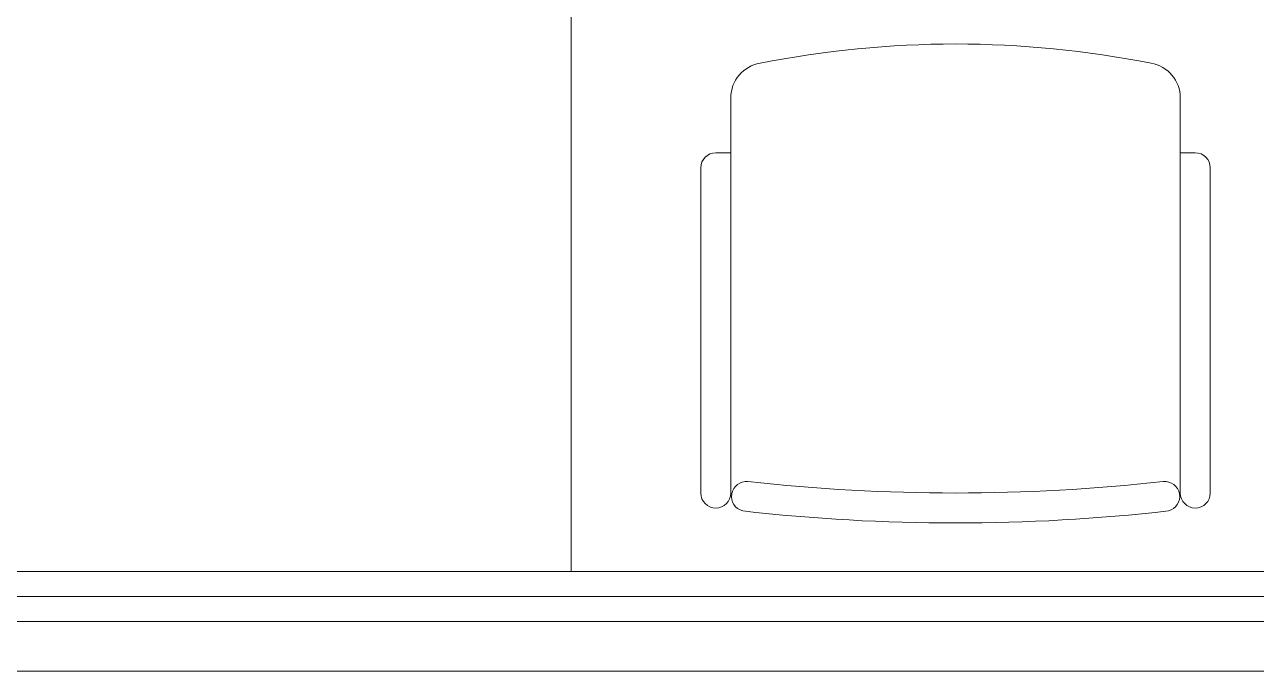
# Model space of a CAD drawing. Header units: millimetres. Extents: x 26027 to 581921, y 7230 to 233891.
# Drawn here: x 481747 to 482980, y 197240 to 197888 of the extents above; entities that cross this region are included whole.
import ezdxf

# ---------------------------------------------------------------- set-up
doc = ezdxf.new("R2010")
doc.units = ezdxf.units.MM
doc.header["$LTSCALE"] = 5
for name, color, linetype, lineweight in [('Aluminum', 7, 'Continuous', 5), ('Medical Equipment and Furniture', 163, 'Continuous', 0), ('NEW Wall', 166, 'Continuous', 5)]:
    doc.layers.add(name, color=color, linetype=linetype, lineweight=lineweight)

# ---------------------------------------------------------------- blocks, each defined once
blk = doc.blocks.new('GF21016-P')
at = {"color": 0, "extrusion": (-1.24384e-09, -1.20261e-09, -1)}
for p, q in [((0.0128, 0.0179), (0.0128, 0.4136)), ((0.4628, 0.0179), (0.4628, 0.4136)), ((-0.0022, 0.3585), (0.0128, 0.3585)), ((0.4778, 0.3585), (0.4628, 0.3585)), ((-0.0172, 0.0179), (-0.0172, 0.3435)), ((0.4928, 0.0179), (0.4928, 0.3435)), ((0.4778, 0.0029), (0.4778, 0.0029))]:
    blk.add_line(p, q, dxfattribs=at)
for centre, radius, start, end in [((-0.2378, -0.5362), 1.0036, 78.7568, 101.2432), ((-0.0478, 0.4136), 0.035, 0, 80.6557), ((-0.4278, 0.4136), 0.035, 99.3443, 180), ((0.0022, 0.3435), 0.015, 0, 90), ((-0.4778, 0.3435), 0.015, 90, 180), ((-0.0284, 0.0145), 0.015, 284.3864, 95.5209), ((-0.2378, 1.8928), 1.8749, 263.6341, 276.3659), ((-0.4471, 0.0145), 0.015, 84.4791, 255.6136), ((0.0022, 0.0179), 0.015, 270, 0), ((0.0022, 0.0179), 0.015, 180, 270), ((-0.4778, 0.0179), 0.015, 270, 0), ((-0.4778, 0.0179), 0.015, 180, 270), ((-0.2378, 1.8734), 1.8855, 263.5119, 276.4881)]:
    blk.add_arc(centre, radius, start, end, dxfattribs=at)
blk = doc.blocks.new('*X24')
at = {"color": 0}
for p, q in [((13, 1), (13, 1)), ((13, 1), (13, 1)), ((13, 1), (13, 1)), ((13, 1), (13, 1)), ((13, 1), (13, 1)), ((13, 1), (13, 1)), ((13, 1), (13, 1)), ((13, 1), (13, 1)), ((13, 1), (13, 1)), ((13, 1), (13, 1)), ((13, 1), (13, 1)), ((13, 1), (13, 1)), ((13, 1), (13, 1)), ((13, 1), (13, 1)), ((13, 1), (13, 1)), ((13, 1), (14, 1)), ((13, 1), (14, 1)), ((13, 1), (14, 1)), ((13, 1), (13, 1)), ((13, 1), (13, 1)), ((13, 1), (13, 1)), ((13, 1), (13, 1)), ((13, 1), (13, 1)), ((13, 1), (13, 1)), ((13, 1), (13, 1)), ((13, 1), (13, 1)), ((13, 1), (13, 1)), ((13, 1), (13, 1)), ((13, 1), (13, 1)), ((13, 1), (13, 1)), ((13, 1), (13, 1)), ((13, 1), (13, 1)), ((13, 1), (13, 1)), ((13, 1), (13, 1)), ((13, 1), (13, 1)), ((13, 1), (13, 1)), ((13, 1), (13, 1)), ((13, 1), (13, 1)), ((13, 1), (13, 1)), ((13, 1), (13, 1)), ((13, 1), (13, 1)), ((13, 1), (13, 1)), ((13, 1), (13, 1)), ((13, 1), (13, 1)), ((13, 1), (13, 1)), ((13, 1), (13, 1)), ((13, 1), (13, 1)), ((13, 1), (13, 1)), ((13, 1), (13, 1)), ((13, 1), (13, 1)), ((13, 1), (13, 1)), ((13, 1), (13, 1)), ((13, 1), (13, 1)), ((13, 1), (13, 1)), ((13, 1), (13, 1)), ((13, 1), (13, 1)), ((13, 1), (13, 1)), ((13, 1), (13, 1)), ((13, 1), (13, 1)), ((13, 1), (13, 1)), ((13, 1), (13, 1)), ((13, 1), (13, 1)), ((13, 1), (13, 1)), ((13, 1), (13, 1)), ((13, 1), (13, 1)), ((13, 1), (13, 1)), ((13, 1), (13, 1)), ((13, 1), (13, 1)), ((13, 1), (13, 1)), ((13, 1), (13, 1)), ((13, 1), (13, 1)), ((13, 1), (13, 1)), ((13, 1), (13, 1)), ((13, 1), (13, 1)), ((13, 1), (13, 1)), ((13, 1), (13, 1)), ((13, 1), (13, 1)), ((13, 1), (13, 1)), ((13, 1), (13, 1)), ((13, 1), (13, 1)), ((13, 1), (13, 1)), ((13, 1), (13, 1)), ((13, 1), (13, 1)), ((13, 1), (13, 1)), ((13, 1), (13, 1)), ((13, 1), (13, 1)), ((13, 1), (13, 1)), ((13, 1), (13, 1)), ((13, 1), (13, 1)), ((13, 1), (13, 1)), ((13, 1), (13, 1)), ((13, 1), (13, 1)), ((13, 1), (13, 1)), ((13, 1), (13, 1)), ((13, 1), (13, 1)), ((13, 1), (13, 1)), ((13, 1), (13, 1)), ((13, 1), (13, 1)), ((13, 1), (13, 1)), ((13, 1), (13, 1)), ((13, 1), (13, 1)), ((13, 1), (13, 1)), ((13, 1), (13, 1)), ((13, 1), (13, 1)), ((13, 1), (13, 1)), ((13, 1), (13, 1)), ((13, 1), (13, 1)), ((13, 1), (13, 1)), ((13, 1), (13, 1)), ((13, 1), (13, 1)), ((13, 1), (13, 1)), ((13, 1), (13, 1)), ((13, 1), (13, 1)), ((13, 1), (13, 1)), ((13, 1), (13, 1)), ((13, 1), (13, 1)), ((13, 1), (13, 1)), ((13, 1), (13, 1)), ((13, 1), (13, 1)), ((13, 1), (13, 1)), ((13, 1), (13, 1)), ((13, 1), (13, 1)), ((13, 1), (13, 1)), ((13, 1), (14, 1)), ((13, 0), (13, 0)), ((13, 0), (13, 0)), ((13, 0), (13, 0)), ((13, 0), (13, 0)), ((13, 0), (13, 0)), ((13, 0), (13, 0)), ((13, 0), (13, 0)), ((13, 0), (13, 0)), ((13, 0), (13, 0)), ((13, 0), (13, 0)), ((13, 0), (13, 0)), ((13, 0), (13, 0)), ((13, 0), (13, 0)), ((13, 0), (13, 0)), ((13, 0), (13, 0)), ((13, 0), (13, 0)), ((13, 0), (13, 0)), ((13, 0), (13, 0)), ((13, 0), (13, 0)), ((13, 0), (13, 0)), ((13, 0), (13, 0)), ((13, 0), (13, 0)), ((13, 0), (13, 0)), ((13, 0), (13, 0)), ((13, 0), (13, 0)), ((13, 0), (13, 0)), ((13, 0), (13, 0)), ((13, 0), (13, 0)), ((13, 0), (13, 0)), ((13, 0), (13, 0)), ((13, 0), (13, 0)), ((13, 0), (13, 0)), ((13, 0), (13, 0)), ((13, 0), (13, 0)), ((13, 0), (13, 0)), ((13, 0), (13, 0)), ((13, 0), (13, 0)), ((13, 0), (13, 0)), ((13, 0), (13, 0)), ((13, 0), (13, 0)), ((13, 0), (13, 0)), ((13, 0), (13, 0)), ((13, 0), (13, 0)), ((13, 0), (13, 0)), ((13, 0), (13, 0)), ((13, 0), (13, 0)), ((13, 0), (13, 0)), ((13, 0), (13, 0)), ((13, 0), (14, 0)), ((13, 0), (14, 0)), ((13, 0), (13, 0)), ((13, 0), (14, 0)), ((14, 1), (14, 1)), ((14, 1), (14, 1)), ((14, 1), (14, 1)), ((14, 1), (14, 1)), ((14, 1), (14, 1)), ((14, 1), (14, 1)), ((14, 1), (14, 1)), ((14, 1), (14, 1)), ((14, 1), (14, 1)), ((14, 1), (14, 1)), ((14, 1), (14, 1)), ((14, 1), (14, 1)), ((14, 1), (14, 1)), ((14, 1), (14, 1)), ((14, 1), (14, 1)), ((14, 1), (14, 1)), ((14, 1), (14, 1)), ((14, 1), (14, 1)), ((14, 1), (14, 1)), ((14, 1), (14, 1)), ((14, 1), (14, 1)), ((14, 1), (14, 1)), ((14, 1), (14, 1)), ((14, 1), (14, 1)), ((14, 1), (14, 1)), ((14, 1), (14, 1)), ((14, 1), (14, 1)), ((14, 1), (14, 1)), ((14, 1), (14, 1)), ((14, 1), (14, 1)), ((14, 1), (14, 1)), ((14, 1), (14, 1)), ((14, 1), (14, 1)), ((14, 1), (14, 1)), ((14, 1), (14, 1)), ((14, 1), (14, 1)), ((14, 1), (14, 1)), ((14, 1), (14, 1)), ((14, 1), (14, 1)), ((14, 1), (14, 1)), ((14, 1), (14, 1)), ((14, 1), (14, 1)), ((14, 1), (14, 1)), ((14, 1), (14, 1)), ((14, 1), (14, 1)), ((14, 1), (14, 1)), ((14, 1), (14, 1)), ((14, 1), (14, 1)), ((14, 1), (14, 1)), ((14, 1), (14, 1)), ((14, 1), (14, 1)), ((14, 1), (14, 1)), ((14, 1), (14, 1)), ((14, 1), (14, 1)), ((14, 1), (14, 1)), ((14, 1), (14, 1)), ((14, 1), (14, 1)), ((14, 1), (14, 1)), ((14, 1), (14, 1)), ((14, 1), (14, 1)), ((14, 1), (14, 1)), ((14, 1), (14, 1)), ((14, 1), (14, 1)), ((14, 1), (14, 1)), ((14, 1), (14, 1)), ((14, 1), (14, 1)), ((14, 1), (14, 1)), ((14, 1), (14, 1)), ((14, 1), (14, 1)), ((14, 1), (14, 1)), ((14, 1), (14, 1)), ((14, 1), (14, 1)), ((14, 1), (14, 1)), ((14, 1), (14, 1)), ((14, 1), (14, 1)), ((14, 1), (14, 1)), ((14, 1), (14, 1)), ((14, 1), (14, 1)), ((14, 1), (14, 1)), ((14, 1), (14, 1)), ((14, 1), (14, 1)), ((14, 1), (14, 1)), ((14, 1), (14, 1)), ((14, 1), (14, 1)), ((14, 1), (14, 1)), ((14, 1), (14, 1)), ((14, 1), (14, 1)), ((14, 1), (14, 1)), ((14, 1), (14, 1)), ((14, 1), (14, 1)), ((14, 1), (14, 1)), ((14, 1), (14, 1)), ((14, 1), (14, 1)), ((14, 1), (14, 1)), ((14, 0), (14, 0)), ((14, 0), (14, 0)), ((14, 0), (14, 0)), ((14, 0), (14, 0)), ((14, 0), (14, 0)), ((14, 0), (14, 0)), ((14, 0), (14, 0)), ((14, 0), (14, 0)), ((14, 0), (14, 0)), ((14, 0), (14, 0)), ((14, 0), (14, 0)), ((14, 0), (14, 0)), ((14, 0), (14, 0)), ((14, 0), (14, 0)), ((14, 0), (14, 0)), ((14, 0), (14, 0)), ((14, 0), (14, 0)), ((14, 0), (14, 0)), ((14, 0), (14, 0)), ((14, 0), (14, 0)), ((14, 0), (14, 0)), ((14, 0), (14, 0)), ((14, 0), (14, 0)), ((14, 0), (14, 0)), ((14, 0), (14, 0)), ((14, 0), (14, 0)), ((14, 0), (14, 0)), ((14, 0), (14, 0)), ((14, 0), (14, 0)), ((14, 0), (14, 0)), ((14, 0), (14, 0)), ((14, 0), (14, 0)), ((14, 0), (14, 0)), ((14, 0), (14, 0)), ((14, 0), (14, 0)), ((14, 0), (14, 0)), ((14, 0), (14, 0)), ((14, 0), (14, 0)), ((14, 0), (14, 0)), ((14, 0), (14, 0)), ((14, 0), (14, 0)), ((14, 0), (14, 0)), ((14, 0), (14, 0)), ((14, 0), (14, 0)), ((14, 0), (14, 0)), ((14, 0), (14, 0)), ((14, 0), (14, 0)), ((14, 0), (14, 0)), ((13, 0), (13, 0)), ((13, 0), (14, 0)), ((13, 0), (13, 0)), ((13, 0), (14, 0)), ((13, 0), (13, 0)), ((13, 0), (14, 0)), ((13, 0), (13, 0)), ((13, 0), (13, 0)), ((13, 0), (13, 0)), ((13, 0), (13, 0)), ((13, 0), (14, 0)), ((13, 0), (13, 0)), ((13, 0), (14, 0)), ((13, 0), (13, 0)), ((13, 0), (14, 0)), ((13, 0), (13, 0)), ((13, 0), (14, 0)), ((13, 0), (13, 0)), ((13, 0), (14, 0)), ((13, 0), (13, 0)), ((13, 0), (14, 0)), ((13, 0), (13, 0)), ((13, 0), (14, 0)), ((13, 0), (13, 0)), ((13, 0), (13, 0)), ((13, 0), (13, 0)), ((13, 0), (14, 0)), ((13, 0), (13, 0)), ((13, 0), (14, 0)), ((13, 0), (13, 0)), ((13, 0), (14, 0)), ((13, 0), (13, 0)), ((13, 0), (14, 0)), ((13, 0), (13, 0)), ((13, 0), (13, 0)), ((13, 0), (13, 0)), ((13, 0), (13, 0)), ((13, 0), (13, 0)), ((13, 0), (13, 0)), ((13, 0), (13, 0)), ((13, 0), (13, 0)), ((13, 0), (13, 0)), ((13, 0), (13, 0)), ((13, 0), (13, 0)), ((13, 0), (13, 0)), ((13, 0), (13, 0)), ((13, 0), (13, 0)), ((13, 0), (13, 0)), ((13, 0), (13, 0)), ((13, 0), (13, 0)), ((13, 0), (13, 0)), ((13, 0), (13, 0)), ((13, 0), (13, 0)), ((13, 0), (13, 0)), ((13, 0), (13, 0)), ((13, 0), (13, 0)), ((13, 0), (13, 0)), ((13, 0), (13, 0)), ((13, 0), (13, 0)), ((13, 0), (13, 0)), ((13, 0), (13, 0)), ((13, 0), (13, 0)), ((13, 0), (13, 0)), ((13, 0), (13, 0)), ((13, -1), (13, -1)), ((13, -1), (13, -1)), ((13, -1), (13, -1)), ((13, -1), (13, -1)), ((13, -1), (13, -1)), ((13, -1), (14, -1)), ((13, -1), (13, -1)), ((14, 0), (14, 0)), ((14, 0), (14, 0)), ((14, 0), (14, 0)), ((14, 0), (14, 0)), ((14, 0), (14, 0)), ((14, 0), (14, 0)), ((14, 0), (14, 0)), ((14, 0), (14, 0)), ((14, 0), (14, 0)), ((14, 0), (14, 0)), ((14, 0), (14, 0)), ((14, 0), (14, 0)), ((14, 0), (14, 0)), ((14, 0), (14, 0)), ((14, 0), (14, 0)), ((13, 0), (14, 0)), ((14, 0), (14, 0)), ((14, 0), (14, 0)), ((14, 0), (14, 0)), ((14, 0), (14, 0)), ((14, 0), (14, 0)), ((14, 0), (14, 0)), ((14, 0), (14, 0)), ((14, 0), (14, 0)), ((14, 0), (14, 0)), ((14, 0), (14, 0)), ((14, 0), (14, 0)), ((14, 0), (14, 0)), ((14, 0), (14, 0)), ((14, 0), (14, 0)), ((14, 0), (14, 0)), ((14, 0), (14, 0)), ((14, 0), (14, 0)), ((14, 0), (14, 0)), ((14, 0), (14, 0)), ((14, 0), (14, 0)), ((14, 0), (14, 0)), ((14, 0), (14, 0)), ((14, 0), (14, 0)), ((14, 0), (14, 0)), ((14, 0), (14, 0)), ((14, 0), (14, 0)), ((14, 0), (14, 0)), ((14, 0), (14, 0)), ((14, 0), (14, 0)), ((14, 0), (14, 0)), ((14, 0), (14, 0)), ((14, 0), (14, 0)), ((14, 0), (14, 0)), ((14, 0), (14, 0)), ((14, -1), (14, -1)), ((14, -1), (14, -1)), ((14, -1), (14, -1)), ((14, -1), (14, -1)), ((14, -1), (14, -1))]:
    blk.add_line(p, q, dxfattribs=at)
blk = doc.blocks.new('*X23')
at = {"color": 0}
for p, q in [((5, 3), (5, 3)), ((5, 3), (5, 3)), ((5, 3), (5, 3)), ((5, 3), (5, 3)), ((5, 3), (5, 3)), ((5, 3), (5, 3)), ((5, 3), (5, 3)), ((5, 3), (5, 3)), ((5, 3), (5, 3)), ((5, 3), (5, 3)), ((5, 3), (5, 3)), ((5, 3), (5, 3)), ((5, 3), (5, 3)), ((5, 3), (5, 3)), ((5, 3), (5, 3)), ((5, 3), (5, 3)), ((5, 3), (5, 3)), ((5, 3), (5, 3)), ((5, 3), (5, 3)), ((5, 3), (5, 3)), ((5, 3), (5, 3)), ((5, 3), (5, 3)), ((5, 3), (5, 3)), ((5, 3), (5, 3)), ((5, 3), (5, 3)), ((5, 3), (5, 3)), ((5, 3), (5, 3)), ((5, 3), (5, 3)), ((5, 3), (5, 3)), ((5, 3), (5, 3)), ((5, 3), (5, 3)), ((5, 3), (5, 3)), ((5, 3), (5, 3)), ((5, 3), (5, 3)), ((5, 3), (5, 3)), ((5, 3), (5, 3)), ((5, 3), (5, 3)), ((5, 3), (5, 3)), ((5, 3), (5, 3)), ((5, 3), (5, 3)), ((5, 3), (5, 3)), ((5, 3), (5, 3)), ((5, 3), (5, 3)), ((5, 3), (5, 3)), ((5, 3), (5, 3)), ((5, 3), (5, 3)), ((5, 3), (5, 3)), ((5, 3), (5, 3)), ((5, 3), (5, 3)), ((5, 3), (5, 3)), ((5, 3), (5, 3)), ((5, 3), (5, 3)), ((5, 3), (5, 3)), ((5, 3), (5, 3)), ((5, 3), (5, 3)), ((5, 3), (5, 3)), ((5, 3), (5, 3)), ((5, 3), (5, 3)), ((5, 3), (5, 3)), ((5, 3), (5, 3)), ((5, 3), (5, 3)), ((5, 3), (5, 3)), ((5, 3), (5, 3)), ((5, 3), (5, 3)), ((5, 3), (5, 3)), ((5, 3), (5, 3)), ((6, 3), (5, 3)), ((5, 3), (5, 3)), ((6, 3), (5, 3)), ((5, 3), (5, 3)), ((6, 3), (5, 3)), ((5, 3), (5, 3)), ((6, 3), (5, 3)), ((5, 3), (5, 3)), ((5, 3), (5, 3)), ((5, 3), (5, 3)), ((5, 3), (5, 3)), ((5, 3), (5, 3)), ((5, 3), (5, 3)), ((5, 3), (5, 3)), ((5, 3), (5, 3)), ((5, 3), (5, 3)), ((5, 3), (5, 3)), ((5, 3), (5, 3)), ((5, 3), (5, 3)), ((5, 3), (5, 3)), ((5, 3), (5, 3)), ((5, 3), (5, 3)), ((5, 3), (5, 3)), ((5, 3), (5, 3)), ((5, 3), (5, 3)), ((5, 3), (5, 3)), ((5, 3), (5, 3)), ((5, 3), (5, 3)), ((5, 3), (5, 3)), ((5, 3), (5, 3)), ((6, 3), (6, 3)), ((6, 3), (6, 3)), ((6, 3), (6, 3)), ((6, 3), (6, 3)), ((6, 3), (6, 3)), ((6, 3), (6, 3)), ((6, 3), (6, 3)), ((6, 3), (6, 3)), ((6, 3), (6, 3)), ((6, 3), (6, 3)), ((6, 3), (6, 3)), ((6, 3), (6, 3)), ((6, 3), (6, 3)), ((6, 3), (6, 3)), ((6, 3), (6, 3)), ((6, 3), (6, 3)), ((6, 3), (6, 3)), ((6, 3), (6, 3)), ((6, 3), (6, 3)), ((6, 3), (6, 3)), ((6, 3), (6, 3)), ((6, 3), (6, 3)), ((6, 3), (6, 3)), ((6, 3), (6, 3)), ((6, 3), (6, 3)), ((6, 3), (6, 3)), ((6, 3), (6, 3)), ((6, 3), (6, 3)), ((6, 3), (6, 3)), ((6, 3), (6, 3)), ((6, 3), (6, 3)), ((6, 3), (6, 3)), ((6, 3), (6, 3)), ((6, 3), (6, 3)), ((6, 3), (6, 3)), ((6, 3), (6, 3)), ((6, 3), (6, 3)), ((6, 3), (6, 3)), ((6, 3), (6, 3)), ((6, 3), (6, 3)), ((6, 3), (6, 3)), ((6, 3), (6, 3)), ((6, 3), (6, 3)), ((6, 3), (6, 3)), ((6, 3), (6, 3)), ((6, 3), (6, 3)), ((6, 3), (6, 3)), ((6, 3), (6, 3)), ((6, 3), (6, 3)), ((6, 3), (6, 3)), ((6, 3), (6, 3)), ((6, 3), (6, 3)), ((6, 3), (6, 3)), ((6, 3), (6, 3)), ((6, 3), (6, 3)), ((6, 3), (6, 3)), ((6, 3), (6, 3)), ((6, 3), (6, 3)), ((6, 3), (6, 3)), ((6, 3), (6, 3)), ((6, 3), (6, 3)), ((6, 3), (6, 3)), ((6, 3), (6, 3)), ((6, 3), (6, 3)), ((6, 3), (6, 3)), ((6, 3), (6, 3)), ((6, 3), (6, 3)), ((6, 3), (6, 3)), ((6, 3), (6, 3)), ((6, 3), (6, 3)), ((6, 3), (6, 3)), ((6, 3), (6, 3)), ((6, 3), (6, 3)), ((6, 3), (6, 3)), ((6, 3), (6, 3)), ((6, 3), (6, 3)), ((6, 3), (6, 3)), ((6, 3), (6, 3)), ((6, 3), (6, 3)), ((6, 3), (6, 3)), ((6, 3), (6, 3)), ((6, 3), (6, 3)), ((6, 3), (6, 3)), ((6, 3), (6, 3)), ((6, 3), (6, 3)), ((6, 3), (6, 3)), ((6, 3), (6, 3)), ((6, 3), (6, 3)), ((6, 3), (6, 3)), ((6, 3), (6, 3)), ((6, 3), (6, 3)), ((6, 3), (6, 3)), ((6, 3), (6, 3)), ((6, 3), (6, 3)), ((6, 3), (6, 3)), ((6, 3), (6, 3)), ((6, 3), (6, 3)), ((6, 3), (6, 3)), ((6, 3), (6, 3)), ((6, 3), (6, 3)), ((6, 3), (6, 3)), ((6, 3), (6, 3)), ((6, 3), (6, 3)), ((6, 3), (6, 3)), ((6, 3), (6, 3)), ((6, 3), (6, 3)), ((6, 3), (6, 3)), ((6, 3), (6, 3)), ((6, 3), (6, 3)), ((6, 3), (6, 3)), ((6, 3), (6, 3)), ((6, 3), (6, 3)), ((6, 3), (6, 3)), ((6, 3), (6, 3)), ((6, 3), (6, 3)), ((6, 3), (6, 3)), ((6, 3), (6, 3)), ((6, 3), (6, 3)), ((6, 3), (6, 3)), ((6, 3), (6, 3)), ((6, 3), (6, 3)), ((6, 3), (6, 3)), ((6, 3), (6, 3)), ((6, 3), (6, 3)), ((6, 3), (6, 3)), ((6, 3), (6, 3)), ((6, 3), (6, 3)), ((6, 3), (6, 3)), ((6, 3), (6, 3)), ((6, 3), (6, 3)), ((6, 3), (6, 3)), ((6, 3), (6, 3)), ((6, 3), (6, 3)), ((6, 3), (6, 3)), ((6, 3), (6, 3)), ((6, 3), (6, 3)), ((6, 3), (6, 3)), ((6, 3), (6, 3)), ((6, 3), (6, 3)), ((6, 3), (6, 3)), ((6, 3), (6, 3)), ((6, 3), (6, 3)), ((6, 3), (6, 3)), ((6, 3), (6, 3)), ((6, 3), (6, 3)), ((6, 3), (6, 3)), ((6, 3), (6, 3)), ((6, 3), (6, 3)), ((6, 3), (6, 3)), ((6, 3), (6, 3)), ((6, 3), (6, 3)), ((6, 3), (6, 3)), ((6, 3), (6, 3)), ((6, 3), (6, 3)), ((6, 3), (6, 3)), ((6, 3), (6, 3)), ((6, 3), (6, 3)), ((6, 3), (6, 3)), ((6, 3), (6, 3)), ((6, 3), (6, 3)), ((6, 3), (6, 3)), ((6, 3), (6, 3)), ((6, 3), (6, 3)), ((6, 3), (6, 3)), ((6, 3), (6, 3)), ((6, 3), (6, 3)), ((6, 3), (6, 3)), ((6, 3), (6, 3)), ((6, 3), (6, 3)), ((6, 3), (6, 3)), ((6, 3), (6, 3)), ((6, 3), (6, 3)), ((6, 3), (6, 3)), ((6, 3), (6, 3)), ((6, 3), (6, 3)), ((6, 3), (6, 3)), ((6, 3), (6, 3)), ((6, 3), (6, 3)), ((6, 3), (6, 3)), ((6, 3), (6, 3)), ((6, 3), (6, 3)), ((6, 3), (6, 3)), ((6, 3), (6, 3)), ((6, 3), (6, 3)), ((6, 3), (6, 3)), ((6, 3), (6, 3)), ((6, 3), (6, 3)), ((6, 3), (6, 3)), ((6, 3), (6, 3)), ((6, 3), (6, 3)), ((6, 3), (6, 3)), ((6, 3), (6, 3)), ((6, 3), (6, 3)), ((6, 3), (6, 3)), ((6, 3), (6, 3)), ((6, 3), (6, 3)), ((6, 3), (6, 3)), ((6, 3), (6, 3)), ((6, 3), (6, 3)), ((6, 3), (6, 3)), ((6, 3), (6, 3)), ((6, 3), (6, 3)), ((6, 3), (6, 3)), ((6, 3), (6, 3)), ((6, 3), (5, 3)), ((6, 3), (5, 3)), ((6, 3), (5, 3)), ((6, 3), (5, 3)), ((6, 3), (5, 3)), ((6, 3), (6, 3)), ((6, 3), (6, 3)), ((6, 3), (6, 3)), ((6, 3), (6, 3)), ((6, 3), (6, 3)), ((6, 3), (6, 3)), ((6, 3), (6, 3)), ((6, 3), (6, 3)), ((6, 3), (6, 3)), ((6, 3), (6, 3)), ((6, 3), (6, 3)), ((6, 3), (6, 3)), ((6, 3), (6, 3)), ((6, 3), (6, 3)), ((6, 3), (6, 3)), ((6, 3), (6, 3)), ((6, 3), (6, 3)), ((6, 3), (6, 3)), ((6, 3), (6, 3)), ((6, 3), (6, 3)), ((6, 3), (6, 3)), ((6, 3), (6, 3)), ((6, 3), (6, 3)), ((6, 3), (6, 3)), ((6, 3), (6, 3)), ((6, 3), (6, 3)), ((6, 3), (6, 3)), ((6, 3), (6, 3)), ((6, 3), (6, 3)), ((6, 3), (6, 3)), ((6, 3), (6, 3)), ((6, 3), (6, 3)), ((6, 3), (6, 3)), ((6, 3), (6, 3)), ((6, 3), (6, 3)), ((6, 3), (6, 3)), ((6, 3), (6, 3)), ((6, 3), (6, 3)), ((6, 3), (6, 3)), ((6, 3), (6, 3)), ((6, 3), (6, 3)), ((6, 3), (6, 3)), ((6, 3), (6, 3)), ((6, 3), (6, 3)), ((6, 3), (6, 3)), ((6, 3), (6, 3)), ((6, 3), (6, 3)), ((6, 3), (6, 3)), ((6, 3), (6, 3)), ((6, 3), (6, 3)), ((6, 3), (6, 3)), ((6, 3), (6, 3)), ((6, 3), (6, 3)), ((6, 3), (6, 3)), ((6, 3), (6, 3)), ((6, 3), (6, 3)), ((6, 3), (6, 3)), ((6, 3), (6, 3)), ((6, 3), (6, 3)), ((6, 3), (6, 3)), ((6, 3), (6, 3)), ((6, 3), (6, 3)), ((6, 3), (6, 3)), ((6, 3), (6, 3)), ((6, 3), (6, 3)), ((6, 3), (6, 3)), ((6, 3), (6, 3)), ((6, 3), (6, 3)), ((6, 3), (6, 3)), ((6, 3), (6, 3)), ((6, 3), (6, 3)), ((6, 3), (6, 3)), ((6, 3), (6, 3)), ((6, 3), (6, 3)), ((6, 3), (6, 3)), ((6, 3), (6, 3)), ((6, 3), (6, 3)), ((6, 3), (6, 3)), ((6, 3), (6, 3)), ((6, 3), (6, 3)), ((6, 3), (6, 3)), ((6, 3), (6, 3)), ((6, 3), (6, 3)), ((6, 3), (6, 3)), ((6, 3), (6, 3)), ((6, 3), (6, 3)), ((6, 3), (6, 3)), ((6, 3), (6, 3)), ((6, 3), (6, 3)), ((6, 3), (6, 3)), ((6, 3), (6, 3)), ((6, 3), (6, 3)), ((6, 3), (6, 3)), ((6, 3), (6, 3)), ((6, 3), (6, 3)), ((6, 3), (6, 3)), ((6, 3), (6, 3)), ((6, 3), (6, 3)), ((6, 3), (6, 3)), ((6, 3), (6, 3)), ((6, 3), (6, 3)), ((6, 3), (6, 3)), ((6, 3), (6, 3)), ((6, 3), (6, 3)), ((6, 3), (6, 3)), ((6, 3), (6, 3)), ((6, 3), (6, 3)), ((6, 3), (6, 3)), ((6, 3), (6, 3)), ((6, 3), (6, 3)), ((6, 3), (6, 3)), ((6, 3), (6, 3)), ((6, 3), (6, 3)), ((6, 3), (6, 3)), ((6, 3), (6, 3)), ((6, 3), (6, 3)), ((6, 3), (6, 3)), ((6, 3), (6, 3)), ((6, 3), (6, 3)), ((6, 3), (6, 3)), ((6, 3), (6, 3)), ((6, 3), (6, 3)), ((6, 3), (6, 3)), ((6, 3), (6, 3)), ((6, 3), (6, 3)), ((6, 3), (6, 3)), ((6, 3), (6, 3)), ((6, 3), (6, 3)), ((6, 3), (6, 3)), ((6, 3), (6, 3)), ((6, 3), (6, 3)), ((6, 3), (6, 3)), ((6, 3), (6, 3)), ((6, 3), (6, 3)), ((6, 3), (6, 3)), ((6, 3), (6, 3)), ((6, 3), (6, 3)), ((6, 3), (6, 3)), ((6, 3), (6, 3)), ((6, 3), (6, 3)), ((6, 3), (6, 3)), ((6, 3), (6, 3)), ((6, 3), (6, 3)), ((6, 3), (6, 3)), ((6, 3), (6, 3)), ((6, 3), (6, 3)), ((6, 3), (6, 3)), ((6, 3), (6, 3)), ((6, 3), (6, 3)), ((6, 3), (6, 3)), ((6, 3), (6, 3)), ((6, 3), (6, 3)), ((6, 3), (6, 3)), ((6, 3), (6, 3)), ((6, 3), (6, 3)), ((6, 3), (6, 3)), ((6, 3), (6, 3)), ((6, 3), (6, 3)), ((6, 3), (6, 3)), ((6, 3), (6, 3)), ((6, 3), (6, 3)), ((6, 3), (6, 3)), ((6, 3), (6, 3)), ((6, 3), (6, 3)), ((6, 3), (6, 3)), ((6, 3), (6, 3)), ((6, 3), (6, 3)), ((6, 3), (6, 3)), ((6, 3), (6, 3)), ((6, 3), (6, 3)), ((6, 3), (6, 3)), ((6, 3), (6, 3)), ((6, 3), (6, 3)), ((6, 3), (6, 3)), ((6, 3), (6, 3)), ((6, 3), (6, 3)), ((6, 3), (6, 3)), ((6, 3), (6, 3)), ((6, 3), (6, 3)), ((6, 3), (6, 3)), ((6, 3), (6, 3)), ((6, 3), (6, 3)), ((6, 3), (6, 3)), ((6, 3), (6, 3)), ((6, 3), (6, 3)), ((6, 3), (6, 3)), ((6, 3), (6, 3)), ((6, 3), (6, 3)), ((6, 3), (6, 3)), ((6, 3), (6, 3)), ((6, 3), (6, 3)), ((6, 3), (6, 3)), ((6, 3), (6, 3)), ((6, 3), (6, 3)), ((6, 3), (6, 3)), ((6, 3), (6, 3)), ((6, 3), (6, 3)), ((6, 3), (6, 3)), ((6, 3), (6, 3)), ((6, 3), (6, 3)), ((6, 3), (6, 3)), ((6, 3), (6, 3)), ((6, 3), (6, 3)), ((6, 3), (6, 3)), ((6, 3), (6, 3)), ((6, 3), (6, 3)), ((6, 3), (6, 3)), ((6, 3), (6, 3)), ((6, 3), (6, 3)), ((6, 3), (6, 3)), ((6, 3), (6, 3)), ((6, 3), (6, 3)), ((6, 3), (6, 3)), ((6, 3), (6, 3)), ((6, 3), (6, 3)), ((6, 3), (6, 3)), ((6, 3), (6, 3)), ((6, 3), (6, 3)), ((6, 3), (6, 3)), ((6, 3), (6, 3)), ((6, 3), (6, 3)), ((6, 3), (6, 3)), ((6, 3), (6, 3)), ((6, 3), (6, 3)), ((6, 3), (6, 3)), ((6, 3), (6, 3)), ((6, 3), (6, 3)), ((6, 3), (6, 3)), ((6, 3), (6, 3)), ((6, 3), (6, 3)), ((6, 3), (6, 3)), ((6, 3), (6, 3)), ((6, 3), (6, 3)), ((6, 3), (6, 3)), ((6, 3), (6, 3)), ((6, 3), (6, 3)), ((6, 3), (6, 3)), ((6, 3), (6, 3)), ((6, 3), (6, 3)), ((6, 3), (6, 3)), ((6, 3), (6, 3)), ((6, 3), (6, 3)), ((6, 3), (6, 3)), ((6, 3), (6, 3)), ((6, 3), (6, 3)), ((6, 3), (6, 3)), ((6, 3), (6, 3)), ((6, 3), (6, 3)), ((6, 3), (6, 3)), ((6, 3), (6, 3)), ((6, 3), (6, 3)), ((6, 3), (6, 3)), ((6, 3), (6, 3)), ((6, 3), (6, 3)), ((6, 3), (6, 3)), ((6, 3), (6, 3)), ((6, 3), (6, 3)), ((6, 3), (6, 3)), ((6, 3), (6, 3)), ((6, 3), (6, 3)), ((6, 3), (6, 3)), ((6, 3), (6, 3)), ((6, 3), (6, 3)), ((6, 3), (6, 3)), ((6, 3), (6, 3)), ((6, 3), (6, 3)), ((6, 3), (6, 3)), ((6, 3), (6, 3)), ((6, 3), (6, 3)), ((6, 3), (6, 3)), ((6, 3), (6, 3)), ((6, 3), (6, 3)), ((6, 3), (6, 3)), ((6, 3), (6, 3)), ((6, 3), (6, 3)), ((6, 3), (6, 3)), ((6, 3), (6, 3)), ((6, 3), (6, 3)), ((6, 3), (6, 3)), ((6, 3), (6, 3)), ((6, 3), (6, 3)), ((6, 3), (6, 3)), ((6, 3), (6, 3)), ((6, 3), (6, 3)), ((6, 3), (6, 3)), ((6, 3), (6, 3)), ((6, 3), (6, 3)), ((6, 3), (6, 3)), ((6, 3), (6, 3)), ((6, 3), (6, 3)), ((6, 3), (6, 3)), ((6, 3), (6, 3)), ((6, 3), (6, 3)), ((6, 3), (6, 3)), ((6, 3), (6, 3)), ((6, 3), (6, 3)), ((6, 3), (6, 3)), ((6, 3), (6, 3)), ((6, 3), (6, 3)), ((6, 3), (6, 3)), ((6, 3), (6, 3)), ((6, 3), (6, 3)), ((6, 3), (6, 3)), ((6, 3), (6, 3)), ((6, 3), (6, 3)), ((6, 3), (6, 3)), ((6, 3), (6, 3)), ((6, 3), (6, 3)), ((6, 3), (6, 3)), ((6, 3), (6, 3)), ((6, 3), (6, 3)), ((6, 3), (6, 3)), ((6, 3), (6, 3)), ((6, 3), (6, 3)), ((6, 3), (6, 3)), ((6, 3), (6, 3)), ((6, 3), (6, 3))]:
    blk.add_line(p, q, dxfattribs=at)
blk = doc.blocks.new('GF21043-P')
at = {"color": 0}
for p, q in [((0.8, 0.75), (-0.8, 0.75)), ((0.8, 0), (0.8, 0.75))]:
    blk.add_line(p, q, dxfattribs=at)
for points in [[(0.8, 0.75), (0.8, 0.75), (0.8, 0.75), (0.8, 0.75), (0.8, 0.75), (0.8, 0.75), (0.8, 0.75), (0.8, 0.75), (0.8, 0.75), (0.8, 0.75), (0.8, 0.75), (0.8, 0.75), (0.8, 0.75), (0.8, 0.75), (0.8, 0.75), (0.8, 0.75), (0.8, 0.75), (0.8, 0.75), (0.8, 0.75), (0.8, 0.75), (0.8, 0.75), (0.8, 0.75), (0.8, 0.75), (0.8, 0.75), (0.8, 0.75), (0.8, 0.75), (0.8, 0.75), (0.8, 0.75), (0.8, 0.75), (0.8, 0.75), (0.8, 0.75), (0.8, 0.75), (0.8, 0.75), (0.8, 0.75), (0.8, 0.75), (0.8, 0.75), (0.8, 0.75), (0.8, 0.75), (0.8, 0.75), (0.8, 0.75), (0.8, 0.75), (0.8, 0.75), (0.8, 0.75), (0.8, 0.75), (0.8, 0.75), (0.8, 0.75), (0.8, 0.75), (0.8, 0.75), (0.8, 0.75), (0.8, 0.75), (0.8, 0.75), (0.8, 0.75), (0.8, 0.75), (0.8, 0.75), (0.8, 0.75), (0.8, 0.75), (0.8, 0.75), (0.8, 0.75), (0.8, 0.75), (0.8, 0.75), (0.8, 0.75), (0.8, 0.75), (0.8, 0.75), (0.8, 0.75), (0.8, 0.75), (0.8, 0.75), (0.8, 0.75), (0.8, 0.75), (0.8, 0.75), (0.8, 0.75), (0.8, 0.75), (0.8, 0.75), (0.8, 0.75), (0.8, 0.75), (0.8, 0.75), (0.8, 0.75), (0.8, 0.75), (0.8, 0.75), (0.8, 0.75), (0.8, 0.75), (0.8, 0.75), (0.8, 0.75), (0.8, 0.75), (0.8, 0.75), (0.8, 0.75), (0.8, 0.75), (0.8, 0.75), (0.8, 0.75), (0.8, 0.75), (0.8, 0.75), (0.8, 0.75), (0.8, 0.75), (0.8, 0.75), (0.8, 0.75), (0.8, 0.75), (0.8, 0.75), (0.8, 0.75), (0.8, 0.75), (0.8, 0.75), (0.8, 0.75), (0.8, 0.75), (0.8, 0.75), (0.8, 0.75), (0.8, 0.75), (0.8, 0.75), (0.8, 0.75), (0.8, 0.75), (0.8, 0.75), (0.8, 0.75), (0.8, 0.75), (0.8, 0.75), (0.8, 0.75), (0.8, 0.75), (0.8, 0.75), (0.8, 0.75), (0.8, 0.75), (0.8, 0.75), (0.8, 0.75), (0.8, 0.75), (0.8, 0.75), (0.8, 0.75), (0.8, 0.75), (0.8, 0.75), (0.8, 0.75), (0.8, 0.75), (0.8, 0.75), (0.8, 0.75), (0.8, 0.75), (0.8, 0.75), (0.8, 0.75), (0.8, 0.75), (0.8, 0.75), (0.8, 0.75), (0.8, 0.75), (0.8, 0.75), (0.8, 0.75), (0.8, 0.75), (0.8, 0.75), (0.8, 0.75), (0.8, 0.75), (0.8, 0.75), (0.8, 0.75), (0.8, 0.75), (0.8, 0.75), (0.8, 0.75), (0.8, 0.75), (0.8, 0.75), (0.8, 0.75), (0.8, 0.75), (0.8, 0.75), (0.8, 0.75), (0.8, 0.75), (0.8, 0.75), (0.8, 0.75), (0.8, 0.75), (0.8, 0.75), (0.8, 0.75), (0.8, 0.75), (0.8, 0.75), (0.8, 0.75), (0.8, 0.75), (0.8, 0.75), (0.8, 0.75), (0.8, 0.75), (0.8, 0.75), (0.8, 0.75), (0.8, 0.75), (0.8, 0.75), (0.8, 0.75), (0.8, 0.75), (0.8, 0.75), (0.8, 0.75), (0.8, 0.75), (0.8, 0.75), (0.8, 0.75), (0.8, 0.75), (0.8, 0.75), (0.8, 0.75), (0.8, 0.75), (0.8, 0.75), (0.8, 0.75), (0.8, 0.75), (0.8, 0.75), (0.8, 0.75), (0.8, 0.75), (0.8, 0.75), (0.8, 0.75), (0.8, 0.75), (0.8, 0.75), (0.8, 0.75), (0.8, 0.75), (0.8, 0.75), (0.8, 0.75), (0.8, 0.75), (0.8, 0.75), (0.8, 0.75), (0.8, 0.75), (0.8, 0.75), (0.8, 0.75), (0.8, 0.75), (0.8, 0.75), (0.8, 0.75), (0.8, 0.75), (0.8, 0.75), (0.8, 0.75), (0.8, 0.75), (0.8, 0.75), (0.8, 0.75), (0.8, 0.75), (0.8, 0.75), (0.8, 0.75), (0.8, 0.75), (0.8, 0.75), (0.8, 0.75), (0.8, 0.75), (0.8, 0.75), (0.8, 0.75), (0.8, 0.75), (0.8, 0.75), (0.8, 0.75), (0.8, 0.75), (0.8, 0.75), (0.8, 0.75), (0.8, 0.75), (0.8, 0.75), (0.8, 0.75), (0.8, 0.75), (0.8, 0.75), (0.8, 0.75), (0.8, 0.75), (0.8, 0.75), (0.8, 0.75), (0.8, 0.75), (0.8, 0.75), (0.8, 0.75), (0.8, 0.75), (0.8, 0.75), (0.8, 0.75), (0.8, 0.75), (0.8, 0.75), (0.8, 0.75), (0.8, 0.75), (0.8, 0.75), (0.8, 0.75), (0.8, 0.75), (0.8, 0.75), (0.8, 0.75), (0.8, 0.75), (0.8, 0.75), (0.8, 0.75), (0.8, 0.75), (0.8, 0.75), (0.8, 0.75), (0.8, 0.75), (0.8, 0.75), (0.8, 0.75), (0.8, 0.75), (0.8, 0.75), (0.8, 0.75), (0.8, 0.75), (0.8, 0.75), (0.8, 0.75), (0.8, 0.75), (0.8, 0.75), (0.8, 0.75), (0.8, 0.75), (0.8, 0.75), (0.8, 0.75), (0.8, 0.75), (0.8, 0.75), (0.8, 0.75), (0.8, 0.75), (0.8, 0.75), (0.8, 0.75), (0.8, 0.75), (0.8, 0.75), (0.8, 0.75)], [(0.8, 0.75), (0.8, 0.75), (0.8, 0.75), (0.8, 0.75), (0.8, 0.75), (0.8, 0.75), (0.8, 0.75), (0.8, 0.75), (0.8, 0.75), (0.8, 0.75), (0.8, 0.75), (0.8, 0.75), (0.8, 0.75), (0.8, 0.75), (0.8, 0.75), (0.8, 0.75), (0.8, 0.75), (0.8, 0.75), (0.8, 0.75), (0.8, 0.75), (0.8, 0.75), (0.8, 0.75), (0.8, 0.75), (0.8, 0.75), (0.8, 0.75), (0.8, 0.75), (0.8, 0.75), (0.8, 0.75), (0.8, 0.75), (0.8, 0.75), (0.8, 0.75), (0.8, 0.75), (0.8, 0.75), (0.8, 0.75), (0.8, 0.75), (0.8, 0.75), (0.8, 0.75), (0.8, 0.75), (0.8, 0.75), (0.8, 0.75), (0.8, 0.75), (0.8, 0.75), (0.8, 0.75), (0.8, 0.75), (0.8, 0.75), (0.8, 0.75), (0.8, 0.75), (0.8, 0.75), (0.8, 0.75), (0.8, 0.75), (0.8, 0.75), (0.8, 0.75), (0.8, 0.75), (0.8, 0.75), (0.8, 0.75), (0.8, 0.75), (0.8, 0.75), (0.8, 0.75), (0.8, 0.75), (0.8, 0.75), (0.8, 0.75), (0.8, 0.75), (0.8, 0.75), (0.8, 0.75), (0.8, 0.75), (0.8, 0.75), (0.8, 0.75), (0.8, 0.75), (0.8, 0.75), (0.8, 0.75), (0.8, 0.75), (0.8, 0.75), (0.8, 0.75), (0.8, 0.75), (0.8, 0.75), (0.8, 0.75), (0.8, 0.75), (0.8, 0.75), (0.8, 0.75), (0.8, 0.75), (0.8, 0.75), (0.8, 0.75), (0.8, 0.75), (0.8, 0.75), (0.8, 0.75), (0.8, 0.75), (0.8, 0.75), (0.8, 0.75), (0.8, 0.75), (0.8, 0.75), (0.8, 0.75), (0.8, 0.75), (0.8, 0.75), (0.8, 0.75), (0.8, 0.75), (0.8, 0.75), (0.8, 0.75), (0.8, 0.75), (0.8, 0.75), (0.8, 0.75), (0.8, 0.75), (0.8, 0.75), (0.8, 0.75), (0.8, 0.75), (0.8, 0.75), (0.8, 0.75), (0.8, 0.75), (0.8, 0.75), (0.8, 0.75), (0.8, 0.75), (0.8, 0.75), (0.8, 0.75), (0.8, 0.75), (0.8, 0.75), (0.8, 0.75), (0.8, 0.75), (0.8, 0.75), (0.8, 0.75), (0.8, 0.75), (0.8, 0.75), (0.8, 0.75), (0.8, 0.75), (0.8, 0.75), (0.8, 0.75), (0.8, 0.75), (0.8, 0.75), (0.8, 0.75), (0.8, 0.75), (0.8, 0.75), (0.8, 0.75), (0.8, 0.75), (0.8, 0.75), (0.8, 0.75), (0.8, 0.75), (0.8, 0.75), (0.8, 0.75), (0.8, 0.75), (0.8, 0.75), (0.8, 0.75), (0.8, 0.75), (0.8, 0.75), (0.8, 0.75), (0.8, 0.75), (0.8, 0.75), (0.8, 0.75), (0.8, 0.75), (0.8, 0.75), (0.8, 0.75), (0.8, 0.75), (0.8, 0.75), (0.8, 0.75), (0.8, 0.75), (0.8, 0.75), (0.8, 0.75), (0.8, 0.75), (0.8, 0.75), (0.8, 0.75), (0.8, 0.75), (0.8, 0.75), (0.8, 0.75), (0.8, 0.75), (0.8, 0.75), (0.8, 0.75), (0.8, 0.75), (0.8, 0.75), (0.8, 0.75), (0.8, 0.75), (0.8, 0.75), (0.8, 0.75), (0.8, 0.75), (0.8, 0.75), (0.8, 0.75), (0.8, 0.75), (0.8, 0.75), (0.8, 0.75), (0.8, 0.75), (0.8, 0.75), (0.8, 0.75), (0.8, 0.75), (0.8, 0.75), (0.8, 0.75), (0.8, 0.75), (0.8, 0.75), (0.8, 0.75), (0.8, 0.75), (0.8, 0.75), (0.8, 0.75), (0.8, 0.75), (0.8, 0.75), (0.8, 0.75), (0.8, 0.75), (0.8, 0.75), (0.8, 0.75), (0.8, 0.75), (0.8, 0.75), (0.8, 0.75), (0.8, 0.75), (0.8, 0.75), (0.8, 0.75), (0.8, 0.75), (0.8, 0.75), (0.8, 0.75), (0.8, 0.75), (0.8, 0.75), (0.8, 0.75), (0.8, 0.75), (0.8, 0.75), (0.8, 0.75), (0.8, 0.75), (0.8, 0.75), (0.8, 0.75), (0.8, 0.75), (0.8, 0.75), (0.8, 0.75), (0.8, 0.75), (0.8, 0.75), (0.8, 0.75), (0.8, 0.75), (0.8, 0.75)], [(0.8, 0.75), (0.8, 0.75), (0.8, 0.75), (0.8, 0.75), (0.8, 0.75), (0.8, 0.75), (0.8, 0.75), (0.8, 0.75), (0.8, 0.75), (0.8, 0.75), (0.8, 0.75), (0.8, 0.75), (0.8, 0.75), (0.8, 0.75), (0.8, 0.75), (0.8, 0.75), (0.8, 0.75), (0.8, 0.75), (0.8, 0.75), (0.8, 0.75), (0.8, 0.75), (0.8, 0.75), (0.8, 0.75), (0.8, 0.75), (0.8, 0.75), (0.8, 0.75), (0.8, 0.75), (0.8, 0.75), (0.8, 0.75), (0.8, 0.75), (0.8, 0.75), (0.8, 0.75), (0.8, 0.75), (0.8, 0.75), (0.8, 0.75), (0.8, 0.75), (0.8, 0.75), (0.8, 0.75), (0.8, 0.75), (0.8, 0.75), (0.8, 0.75), (0.8, 0.75), (0.8, 0.75), (0.8, 0.75), (0.8, 0.75), (0.8, 0.75), (0.8, 0.75), (0.8, 0.75), (0.8, 0.75), (0.8, 0.75), (0.8, 0.75), (0.8, 0.75), (0.8, 0.75), (0.8, 0.75), (0.8, 0.75), (0.8, 0.75), (0.8, 0.75), (0.8, 0.75), (0.8, 0.75), (0.8, 0.75), (0.8, 0.75), (0.8, 0.75), (0.8, 0.75), (0.8, 0.75), (0.8, 0.75), (0.8, 0.75), (0.8, 0.75), (0.8, 0.75), (0.8, 0.75), (0.8, 0.75), (0.8, 0.75), (0.8, 0.75), (0.8, 0.75), (0.8, 0.75), (0.8, 0.75), (0.8, 0.75), (0.8, 0.75), (0.8, 0.75), (0.8, 0.75), (0.8, 0.75), (0.8, 0.75), (0.8, 0.75), (0.8, 0.75), (0.8, 0.75), (0.8, 0.75), (0.8, 0.75), (0.8, 0.75), (0.8, 0.75), (0.8, 0.75), (0.8, 0.75), (0.8, 0.75), (0.8, 0.75), (0.8, 0.75), (0.8, 0.75), (0.8, 0.75), (0.8, 0.75), (0.8, 0.75), (0.8, 0.75), (0.8, 0.75), (0.8, 0.75), (0.8, 0.75), (0.8, 0.75), (0.8, 0.75), (0.8, 0.75), (0.8, 0.75), (0.8, 0.75), (0.8, 0.75), (0.8, 0.75), (0.8, 0.75), (0.8, 0.75), (0.8, 0.75), (0.8, 0.75), (0.8, 0.75), (0.8, 0.75), (0.8, 0.75), (0.8, 0.75), (0.8, 0.75), (0.8, 0.75), (0.8, 0.75), (0.8, 0.75), (0.8, 0.75), (0.8, 0.75), (0.8, 0.75), (0.8, 0.75), (0.8, 0.75), (0.8, 0.75), (0.8, 0.75), (0.8, 0.75), (0.8, 0.75), (0.8, 0.75), (0.8, 0.75), (0.8, 0.75), (0.8, 0.75), (0.8, 0.75), (0.8, 0.75), (0.8, 0.75), (0.8, 0.75), (0.8, 0.75), (0.8, 0.75), (0.8, 0.75), (0.8, 0.75), (0.8, 0.75), (0.8, 0.75), (0.8, 0.75), (0.8, 0.75), (0.8, 0.75), (0.8, 0.75), (0.8, 0.75), (0.8, 0.75), (0.8, 0.75), (0.8, 0.75), (0.8, 0.75), (0.8, 0.75), (0.8, 0.75), (0.8, 0.75), (0.8, 0.75), (0.8, 0.75), (0.8, 0.75), (0.8, 0.75), (0.8, 0.75), (0.8, 0.75), (0.8, 0.75), (0.8, 0.75), (0.8, 0.75), (0.8, 0.75), (0.8, 0.75), (0.8, 0.75), (0.8, 0.75), (0.8, 0.75), (0.8, 0.75), (0.8, 0.75), (0.8, 0.75), (0.8, 0.75), (0.8, 0.75), (0.8, 0.75), (0.8, 0.75), (0.8, 0.75), (0.8, 0.75), (0.8, 0.75), (0.8, 0.75), (0.8, 0.75), (0.8, 0.75), (0.8, 0.75), (0.8, 0.75), (0.8, 0.75), (0.8, 0.75), (0.8, 0.75), (0.8, 0.75), (0.8, 0.75), (0.8, 0.75), (0.8, 0.75), (0.8, 0.75), (0.8, 0.75), (0.8, 0.75), (0.8, 0.75), (0.8, 0.75), (0.8, 0.75), (0.8, 0.75), (0.8, 0.75), (0.8, 0.75), (0.8, 0.75), (0.8, 0.75), (0.8, 0.75), (0.8, 0.75), (0.8, 0.75), (0.8, 0.75), (0.8, 0.75), (0.8, 0.75), (0.8, 0.75), (0.8, 0.75), (0.8, 0.75), (0.8, 0.75), (0.8, 0.75), (0.8, 0.75)]]:
    blk.add_lwpolyline(points, close=True, dxfattribs=at)
at = {"layer": 'NEW Wall', "color": 0, "linetype": 'Continuous'}
for points in [[(0.8, 0.75), (0.8, 0.75), (0.8, 0.75), (0.8, 0.75), (0.8, 0.75), (0.8, 0.75), (0.8, 0.75), (0.8, 0.75), (0.8, 0.75), (0.8, 0.75)], [(0.8, 0.75), (0.8, 0.75), (0.8, 0.75), (0.8, 0.75), (0.8, 0.75), (0.8, 0.75), (0.8, 0.75), (0.8, 0.75), (0.8, 0.75)], [(0.8, 0.75), (0.8, 0.75), (0.8, 0.75), (0.8, 0.75), (0.8, 0.75), (0.8, 0.75), (0.8, 0.75), (0.8, 0.75), (0.8, 0.75), (0.8, 0.75), (0.8, 0.75), (0.8, 0.75), (0.8, 0.75), (0.8, 0.75), (0.8, 0.75), (0.8, 0.75), (0.8, 0.75), (0.8, 0.75)], [(0.8, 0.75), (0.8, 0.75), (0.8, 0.75), (0.8, 0.75), (0.8, 0.75), (0.8, 0.75), (0.8, 0.75)], [(0.8, 0.75), (0.8, 0.75), (0.8, 0.75), (0.8, 0.75), (0.8, 0.75), (0.8, 0.75), (0.8, 0.75), (0.8, 0.75), (0.8, 0.75), (0.8, 0.75), (0.8, 0.75), (0.8, 0.75), (0.8, 0.75), (0.8, 0.75), (0.8, 0.75)], [(0.8, 0.75), (0.8, 0.75), (0.8, 0.75), (0.8, 0.75), (0.8, 0.75), (0.8, 0.75), (0.8, 0.75), (0.8, 0.75), (0.8, 0.75), (0.8, 0.75)], [(0.8, 0.75), (0.8, 0.75), (0.8, 0.75), (0.8, 0.75), (0.8, 0.75), (0.8, 0.75), (0.8, 0.75), (0.8, 0.75), (0.8, 0.75), (0.8, 0.75), (0.8, 0.75), (0.8, 0.75)], [(0.8, 0.75), (0.8, 0.75), (0.8, 0.75), (0.8, 0.75), (0.8, 0.75), (0.8, 0.75), (0.8, 0.75), (0.8, 0.75), (0.8, 0.75), (0.8, 0.75)], [(0.8, 0.75), (0.8, 0.75), (0.8, 0.75), (0.8, 0.75), (0.8, 0.75), (0.8, 0.75), (0.8, 0.75), (0.8, 0.75), (0.8, 0.75), (0.8, 0.75)], [(0.8, 0.75), (0.8, 0.75), (0.8, 0.75), (0.8, 0.75), (0.8, 0.75), (0.8, 0.75), (0.8, 0.75), (0.8, 0.75)], [(0.8, 0.75), (0.8, 0.75), (0.8, 0.75), (0.8, 0.75), (0.8, 0.75), (0.8, 0.75), (0.8, 0.75), (0.8, 0.75), (0.8, 0.75), (0.8, 0.75), (0.8, 0.75), (0.8, 0.75), (0.8, 0.75), (0.8, 0.75), (0.8, 0.75), (0.8, 0.75), (0.8, 0.75), (0.8, 0.75), (0.8, 0.75), (0.8, 0.75), (0.8, 0.75), (0.8, 0.75), (0.8, 0.75), (0.8, 0.75), (0.8, 0.75), (0.8, 0.75), (0.8, 0.75), (0.8, 0.75), (0.8, 0.75), (0.8, 0.75), (0.8, 0.75), (0.8, 0.75), (0.8, 0.75), (0.8, 0.75), (0.8, 0.75), (0.8, 0.75), (0.8, 0.75), (0.8, 0.75), (0.8, 0.75), (0.8, 0.75), (0.8, 0.75), (0.8, 0.75), (0.8, 0.75), (0.8, 0.75), (0.8, 0.75), (0.8, 0.75), (0.8, 0.75), (0.8, 0.75), (0.8, 0.75), (0.8, 0.75), (0.8, 0.75), (0.8, 0.75), (0.8, 0.75), (0.8, 0.75), (0.8, 0.75), (0.8, 0.75), (0.8, 0.75), (0.8, 0.75), (0.8, 0.75), (0.8, 0.75), (0.8, 0.75), (0.8, 0.75), (0.8, 0.75), (0.8, 0.75), (0.8, 0.75), (0.8, 0.75), (0.8, 0.75), (0.8, 0.75), (0.8, 0.75), (0.8, 0.75), (0.8, 0.75), (0.8, 0.75), (0.8, 0.75), (0.8, 0.75), (0.8, 0.75), (0.8, 0.75), (0.8, 0.75), (0.8, 0.75), (0.8, 0.75), (0.8, 0.75), (0.8, 0.75), (0.8, 0.75), (0.8, 0.75), (0.8, 0.75), (0.8, 0.75), (0.8, 0.75), (0.8, 0.75), (0.8, 0.75), (0.8, 0.75), (0.8, 0.75), (0.8, 0.75), (0.8, 0.75), (0.8, 0.75), (0.8, 0.75), (0.8, 0.75), (0.8, 0.75), (0.8, 0.75), (0.8, 0.75), (0.8, 0.75), (0.8, 0.75), (0.8, 0.75), (0.8, 0.75), (0.8, 0.75), (0.8, 0.75), (0.8, 0.75), (0.8, 0.75), (0.8, 0.75), (0.8, 0.75), (0.8, 0.75), (0.8, 0.75), (0.8, 0.75)], [(0.8, 0.75), (0.8, 0.75), (0.8, 0.75), (0.8, 0.75), (0.8, 0.75), (0.8, 0.75), (0.8, 0.75), (0.8, 0.75), (0.8, 0.75), (0.8, 0.75), (0.8, 0.75), (0.8, 0.75), (0.8, 0.75), (0.8, 0.75), (0.8, 0.75), (0.8, 0.75), (0.8, 0.75)], [(0.8, 0.75), (0.8, 0.75), (0.8, 0.75), (0.8, 0.75), (0.8, 0.75), (0.8, 0.75), (0.8, 0.75)], [(0.8, 0.75), (0.8, 0.75), (0.8, 0.75), (0.8, 0.75), (0.8, 0.75), (0.8, 0.75), (0.8, 0.75), (0.8, 0.75), (0.8, 0.75), (0.8, 0.75), (0.8, 0.75), (0.8, 0.75), (0.8, 0.75), (0.8, 0.75), (0.8, 0.75), (0.8, 0.75), (0.8, 0.75), (0.8, 0.75), (0.8, 0.75), (0.8, 0.75), (0.8, 0.75), (0.8, 0.75), (0.8, 0.75), (0.8, 0.75), (0.8, 0.75), (0.8, 0.75), (0.8, 0.75), (0.8, 0.75), (0.8, 0.75), (0.8, 0.75), (0.8, 0.75), (0.8, 0.75), (0.8, 0.75), (0.8, 0.75), (0.8, 0.75), (0.8, 0.75), (0.8, 0.75), (0.8, 0.75), (0.8, 0.75), (0.8, 0.75), (0.8, 0.75), (0.8, 0.75), (0.8, 0.75), (0.8, 0.75), (0.8, 0.75), (0.8, 0.75), (0.8, 0.75), (0.8, 0.75), (0.8, 0.75), (0.8, 0.75), (0.8, 0.75), (0.8, 0.75), (0.8, 0.75), (0.8, 0.75), (0.8, 0.75), (0.8, 0.75), (0.8, 0.75), (0.8, 0.75), (0.8, 0.75), (0.8, 0.75), (0.8, 0.75), (0.8, 0.75), (0.8, 0.75), (0.8, 0.75), (0.8, 0.75), (0.8, 0.75), (0.8, 0.75), (0.8, 0.75), (0.8, 0.75), (0.8, 0.75), (0.8, 0.75), (0.8, 0.75), (0.8, 0.75), (0.8, 0.75), (0.8, 0.75), (0.8, 0.75), (0.8, 0.75), (0.8, 0.75), (0.8, 0.75), (0.8, 0.75), (0.8, 0.75), (0.8, 0.75), (0.8, 0.75), (0.8, 0.75), (0.8, 0.75), (0.8, 0.75), (0.8, 0.75), (0.8, 0.75), (0.8, 0.75)], [(0.8, 0.75), (0.8, 0.75), (0.8, 0.75), (0.8, 0.75), (0.8, 0.75), (0.8, 0.75), (0.8, 0.75), (0.8, 0.75), (0.8, 0.75), (0.8, 0.75), (0.8, 0.75), (0.8, 0.75), (0.8, 0.75), (0.8, 0.75), (0.8, 0.75), (0.8, 0.75), (0.8, 0.75), (0.8, 0.75), (0.8, 0.75), (0.8, 0.75), (0.8, 0.75), (0.8, 0.75), (0.8, 0.75), (0.8, 0.75), (0.8, 0.75), (0.8, 0.75), (0.8, 0.75), (0.8, 0.75), (0.8, 0.75), (0.8, 0.75), (0.8, 0.75), (0.8, 0.75), (0.8, 0.75), (0.8, 0.75), (0.8, 0.75), (0.8, 0.75), (0.8, 0.75), (0.8, 0.75), (0.8, 0.75), (0.8, 0.75), (0.8, 0.75), (0.8, 0.75), (0.8, 0.75), (0.8, 0.75), (0.8, 0.75), (0.8, 0.75), (0.8, 0.75), (0.8, 0.75), (0.8, 0.75), (0.8, 0.75), (0.8, 0.75), (0.8, 0.75), (0.8, 0.75), (0.8, 0.75)]]:
    blk.add_lwpolyline(points, dxfattribs=at)
at = {"color": 0}
for name, xscale, yscale, zscale in [('*X24', 5.5e-11, 5.5e-11, 5.5e-11), ('*X23', 8.59375e-11, 8.59375e-11, 8.59375e-11)]:
    blk.add_blockref(name, (0.8, 0.75), dxfattribs=dict(at, xscale=xscale, yscale=yscale, zscale=zscale))

msp = doc.modelspace()

# ---------------------------------------------------------------- linework, layer by layer
at = {"layer": 'Aluminum'}
for p, q in [((480556.7, 197340.3, -2.4), (484212.1, 197340.3, -2.4)), ((480613.8, 197315.3, -2.4), (484162.1, 197315.3, -2.4)), ((480563.8, 197290.3, -2.4), (484212.1, 197290.3, -2.4)), ((480556.7, 197240.3, -2.4), (484212.1, 197240.3, -2.4))]:
    msp.add_line(p, q, dxfattribs=at)

# ---------------------------------------------------------------- block references
at = {"layer": 'Medical Equipment and Furniture', "extrusion": (1.19909e-18, -8.17187e-07, 1), "xscale": 1000.000000000003, "yscale": 1000.000000000003, "zscale": 1000.000000000003, "rotation": 270}
msp.add_blockref('GF21043-P', (481543.8, 198140.3, 0.3), dxfattribs=at)
at = {"layer": 'Medical Equipment and Furniture', "extrusion": (2.67577e-11, 8.17196e-07, -1), "xscale": 1000, "yscale": 1000, "zscale": 1000, "rotation": 359.9999748871168}
msp.add_blockref('GF21016-P', (-482916.5, 197400.9, -0.3), dxfattribs=at)

doc.saveas('drawing.dxf')
